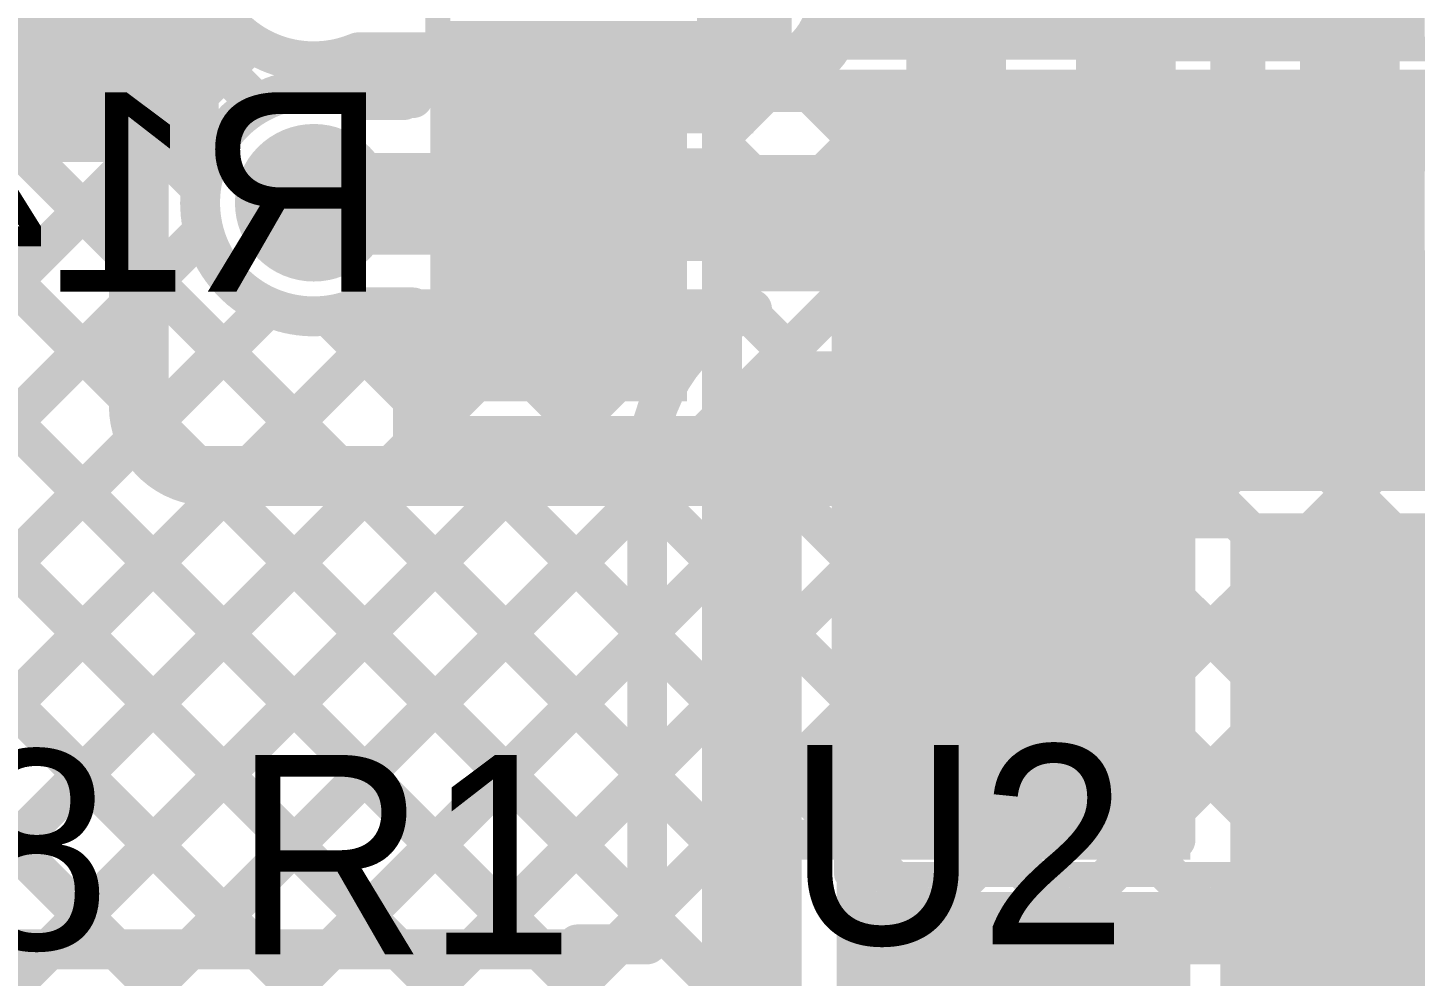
# Model space of a CAD drawing. Header units: millimetres. Extents: x 3.06 to 5.82, y 1.29 to 3.84.
# Drawn here: x 5.1367 to 5.4151, y 1.6566 to 1.8469 of the extents above; entities that cross this region are included whole.
import ezdxf

# ---------------------------------------------------------------- set-up
doc = ezdxf.new("R2010")
doc.units = ezdxf.units.MM
doc.header["$MEASUREMENT"] = 0
for name, color, linetype in [('BottomLayer', 5, 'Continuous'), ('BottomOverlay', 54, 'Continuous'), ('BottomPaste', 16, 'Continuous'), ('BottomSolder', 6, 'Continuous'), ('MultiLayer', 9, 'Continuous'), ('TopLayer', 1, 'Continuous'), ('TopOverlay', 2, 'Continuous'), ('TopPaste', 8, 'Continuous'), ('TopSolder', 216, 'Continuous'), ('ViaHoleLayer', 16, 'Continuous')]:
    doc.layers.add(name, color=color, linetype=linetype)

# ---------------------------------------------------------------- blocks, each defined once
blk = doc.blocks.new('16_TSSOP_13')
at = {"layer": 'TopLayer'}
for points in [[(-0.13681, -0.07126), (-0.08169, -0.07126), (-0.13681, -0.05669), (-0.08169, -0.05669)], [(-0.13681, -0.09685), (-0.08169, -0.09685), (-0.13681, -0.08228), (-0.08169, -0.08228)]]:
    blk.add_solid(points, dxfattribs=at)
at = {"layer": 'TopOverlay', "const_width": 0.00787}
blk.add_lwpolyline([(-0.079, -0.103), (0.079, -0.103)], dxfattribs=at)
at = {"layer": 'TopOverlay', "const_width": 0.00394}
blk.add_lwpolyline([(-0.08097, -0.103, 1), (-0.07703, -0.103, 1)], format="xyb", close=True, dxfattribs=at)
at = {"layer": 'TopPaste'}
for points in [[(-0.13681, -0.07126), (-0.08169, -0.07126), (-0.13681, -0.05669), (-0.08169, -0.05669)], [(-0.13681, -0.09685), (-0.08169, -0.09685), (-0.13681, -0.08228), (-0.08169, -0.08228)]]:
    blk.add_solid(points, dxfattribs=at)
at = {"layer": 'TopSolder'}
for points in [[(-0.14081, -0.07526), (-0.07769, -0.07526), (-0.14081, -0.05269), (-0.07769, -0.05269)], [(-0.14081, -0.10085), (-0.07769, -0.10085), (-0.14081, -0.07828), (-0.07769, -0.07828)]]:
    blk.add_solid(points, dxfattribs=at)
blk = doc.blocks.new('SOT23_5_15')
at = {"layer": 'TopLayer'}
for points in [[(-0.07323, 0.0252), (-0.02913, 0.0252), (-0.07323, 0.04961), (-0.02913, 0.04961)], [(0.02913, 0.0252), (0.07323, 0.0252), (0.02913, 0.04961), (0.07323, 0.04961)], [(-0.07323, -0.0122), (-0.02913, -0.0122), (-0.07323, 0.0122), (-0.02913, 0.0122)], [(-0.07323, -0.04961), (-0.02913, -0.04961), (-0.07323, -0.0252), (-0.02913, -0.0252)], [(0.02913, -0.04961), (0.07323, -0.04961), (0.02913, -0.0252), (0.07323, -0.0252)]]:
    blk.add_solid(points, dxfattribs=at)
at = {"layer": 'TopOverlay'}
for points, const_width in [([(-0.04976, 0.063, 1), (-0.05824, 0.063, 1)], 0.01), ([(-0.06074, 0.063, 1), (-0.05574, 0.063, 1)], 0.005), ([(-0.05226, 0.063, 1), (-0.04726, 0.063, 1)], 0.005), ([(-0.02997, 0.063, 1), (-0.02603, 0.063, 1)], 0.00394), ([(0.02103, 0.063, 1), (0.02497, 0.063, 1)], 0.00394), ([(-0.02997, -0.063, 1), (-0.02603, -0.063, 1)], 0.00394), ([(0.02103, -0.063, 1), (0.02497, -0.063, 1)], 0.00394)]:
    blk.add_lwpolyline(points, format="xyb", close=True, dxfattribs=dict(at, const_width=const_width))
at = {"layer": 'TopOverlay', "const_width": 0.00787}
for points in [[(0.023, 0.063), (-0.028, 0.063)], [(0.023, -0.063), (-0.028, -0.063)]]:
    blk.add_lwpolyline(points, dxfattribs=at)
at = {"layer": 'TopPaste'}
for points in [[(-0.07323, 0.0252), (-0.02913, 0.0252), (-0.07323, 0.04961), (-0.02913, 0.04961)], [(0.02913, 0.0252), (0.07323, 0.0252), (0.02913, 0.04961), (0.07323, 0.04961)], [(-0.07323, -0.0122), (-0.02913, -0.0122), (-0.07323, 0.0122), (-0.02913, 0.0122)], [(-0.07323, -0.04961), (-0.02913, -0.04961), (-0.07323, -0.0252), (-0.02913, -0.0252)], [(0.02913, -0.04961), (0.07323, -0.04961), (0.02913, -0.0252), (0.07323, -0.0252)]]:
    blk.add_solid(points, dxfattribs=at)
at = {"layer": 'TopSolder'}
for points in [[(-0.07723, 0.0212), (-0.02513, 0.0212), (-0.07723, 0.05361), (-0.02513, 0.05361)], [(0.02513, 0.0212), (0.07723, 0.0212), (0.02513, 0.05361), (0.07723, 0.05361)], [(-0.07723, -0.0162), (-0.02513, -0.0162), (-0.07723, 0.0162), (-0.02513, 0.0162)], [(-0.07723, -0.05361), (-0.02513, -0.05361), (-0.07723, -0.0212), (-0.02513, -0.0212)], [(0.02513, -0.05361), (0.07723, -0.05361), (0.02513, -0.0212), (0.07723, -0.0212)]]:
    blk.add_solid(points, dxfattribs=at)
blk = doc.blocks.new('RES0805_B_45')
at = {"layer": 'BottomLayer'}
for points in [[(-0.06, -0.025), (-0.02, -0.025), (-0.06, 0.025), (-0.02, 0.025)], [(0.02, -0.025), (0.06, -0.025), (0.02, 0.025), (0.06, 0.025)]]:
    blk.add_solid(points, dxfattribs=at)
at = {"layer": 'BottomOverlay', "const_width": 0.005}
for points in [[(-0.065, 0.035), (-0.065, -0.035)], [(0.065, 0.035), (-0.065, 0.035)], [(0.065, 0.035), (0.065, -0.035)], [(0.065, -0.035), (-0.065, -0.035)]]:
    blk.add_lwpolyline(points, dxfattribs=at)
at = {"layer": 'BottomOverlay', "const_width": 0.0025}
for points in [[(-0.06625, 0.035, 1), (-0.06375, 0.035, 1)], [(-0.06625, 0.035, 1), (-0.06375, 0.035, 1)], [(0.06375, 0.035, 1), (0.06625, 0.035, 1)], [(0.06375, 0.035, 1), (0.06625, 0.035, 1)], [(-0.06625, -0.035, 1), (-0.06375, -0.035, 1)], [(-0.06625, -0.035, 1), (-0.06375, -0.035, 1)], [(0.06375, -0.035, 1), (0.06625, -0.035, 1)], [(0.06375, -0.035, 1), (0.06625, -0.035, 1)]]:
    blk.add_lwpolyline(points, format="xyb", close=True, dxfattribs=at)
at = {"layer": 'BottomPaste'}
for points in [[(-0.06, -0.025), (-0.02, -0.025), (-0.06, 0.025), (-0.02, 0.025)], [(0.02, -0.025), (0.06, -0.025), (0.02, 0.025), (0.06, 0.025)]]:
    blk.add_solid(points, dxfattribs=at)
at = {"layer": 'BottomSolder'}
for points in [[(-0.064, -0.029), (-0.016, -0.029), (-0.064, 0.029), (-0.016, 0.029)], [(0.016, -0.029), (0.064, -0.029), (0.016, 0.029), (0.064, 0.029)]]:
    blk.add_solid(points, dxfattribs=at)
blk = doc.blocks.new('RES0805_B_46')
at = {"layer": 'BottomLayer'}
for points in [[(-0.06, -0.025), (-0.02, -0.025), (-0.06, 0.025), (-0.02, 0.025)], [(0.02, -0.025), (0.06, -0.025), (0.02, 0.025), (0.06, 0.025)]]:
    blk.add_solid(points, dxfattribs=at)
at = {"layer": 'BottomOverlay', "const_width": 0.005}
for points in [[(-0.065, -0.035), (-0.065, 0.035)], [(-0.065, 0.035), (0.065, 0.035)], [(0.065, -0.035), (0.065, 0.035)], [(-0.065, -0.035), (0.065, -0.035)]]:
    blk.add_lwpolyline(points, dxfattribs=at)
at = {"layer": 'BottomOverlay', "const_width": 0.0025}
for points in [[(-0.06625, 0.035, 1), (-0.06375, 0.035, 1)], [(-0.06625, 0.035, 1), (-0.06375, 0.035, 1)], [(0.06375, 0.035, 1), (0.06625, 0.035, 1)], [(0.06375, 0.035, 1), (0.06625, 0.035, 1)], [(-0.06625, -0.035, 1), (-0.06375, -0.035, 1)], [(-0.06625, -0.035, 1), (-0.06375, -0.035, 1)], [(0.06375, -0.035, 1), (0.06625, -0.035, 1)], [(0.06375, -0.035, 1), (0.06625, -0.035, 1)]]:
    blk.add_lwpolyline(points, format="xyb", close=True, dxfattribs=at)
at = {"layer": 'BottomPaste'}
for points in [[(-0.06, -0.025), (-0.02, -0.025), (-0.06, 0.025), (-0.02, 0.025)], [(0.02, -0.025), (0.06, -0.025), (0.02, 0.025), (0.06, 0.025)]]:
    blk.add_solid(points, dxfattribs=at)
at = {"layer": 'BottomSolder'}
for points in [[(-0.064, -0.029), (-0.016, -0.029), (-0.064, 0.029), (-0.016, 0.029)], [(0.016, -0.029), (0.064, -0.029), (0.016, 0.029), (0.064, 0.029)]]:
    blk.add_solid(points, dxfattribs=at)
blk = doc.blocks.new('RES0805_B_47')
at = {"layer": 'BottomLayer'}
for points in [[(-0.06, -0.025), (-0.02, -0.025), (-0.06, 0.025), (-0.02, 0.025)], [(0.02, -0.025), (0.06, -0.025), (0.02, 0.025), (0.06, 0.025)]]:
    blk.add_solid(points, dxfattribs=at)
at = {"layer": 'BottomOverlay', "const_width": 0.005}
for points in [[(-0.065, -0.035), (-0.065, 0.035)], [(-0.065, 0.035), (0.065, 0.035)], [(0.065, -0.035), (0.065, 0.035)], [(-0.065, -0.035), (0.065, -0.035)]]:
    blk.add_lwpolyline(points, dxfattribs=at)
at = {"layer": 'BottomOverlay', "const_width": 0.0025}
for points in [[(-0.06625, 0.035, 1), (-0.06375, 0.035, 1)], [(-0.06625, 0.035, 1), (-0.06375, 0.035, 1)], [(0.06375, 0.035, 1), (0.06625, 0.035, 1)], [(0.06375, 0.035, 1), (0.06625, 0.035, 1)], [(-0.06625, -0.035, 1), (-0.06375, -0.035, 1)], [(-0.06625, -0.035, 1), (-0.06375, -0.035, 1)], [(0.06375, -0.035, 1), (0.06625, -0.035, 1)], [(0.06375, -0.035, 1), (0.06625, -0.035, 1)]]:
    blk.add_lwpolyline(points, format="xyb", close=True, dxfattribs=at)
at = {"layer": 'BottomPaste'}
for points in [[(-0.06, -0.025), (-0.02, -0.025), (-0.06, 0.025), (-0.02, 0.025)], [(0.02, -0.025), (0.06, -0.025), (0.02, 0.025), (0.06, 0.025)]]:
    blk.add_solid(points, dxfattribs=at)
at = {"layer": 'BottomSolder'}
for points in [[(-0.064, -0.029), (-0.016, -0.029), (-0.064, 0.029), (-0.016, 0.029)], [(0.016, -0.029), (0.064, -0.029), (0.016, 0.029), (0.064, 0.029)]]:
    blk.add_solid(points, dxfattribs=at)
blk = doc.blocks.new('RES0805_B_48')
at = {"layer": 'BottomLayer'}
for points in [[(-0.06, -0.025), (-0.02, -0.025), (-0.06, 0.025), (-0.02, 0.025)], [(0.02, -0.025), (0.06, -0.025), (0.02, 0.025), (0.06, 0.025)]]:
    blk.add_solid(points, dxfattribs=at)
at = {"layer": 'BottomOverlay', "const_width": 0.005}
for points in [[(-0.065, 0.035), (-0.065, -0.035)], [(0.065, 0.035), (-0.065, 0.035)], [(0.065, 0.035), (0.065, -0.035)], [(0.065, -0.035), (-0.065, -0.035)]]:
    blk.add_lwpolyline(points, dxfattribs=at)
at = {"layer": 'BottomOverlay', "const_width": 0.0025}
for points in [[(-0.06625, 0.035, 1), (-0.06375, 0.035, 1)], [(-0.06625, 0.035, 1), (-0.06375, 0.035, 1)], [(0.06375, 0.035, 1), (0.06625, 0.035, 1)], [(0.06375, 0.035, 1), (0.06625, 0.035, 1)], [(-0.06625, -0.035, 1), (-0.06375, -0.035, 1)], [(-0.06625, -0.035, 1), (-0.06375, -0.035, 1)], [(0.06375, -0.035, 1), (0.06625, -0.035, 1)], [(0.06375, -0.035, 1), (0.06625, -0.035, 1)]]:
    blk.add_lwpolyline(points, format="xyb", close=True, dxfattribs=at)
at = {"layer": 'BottomPaste'}
for points in [[(-0.06, -0.025), (-0.02, -0.025), (-0.06, 0.025), (-0.02, 0.025)], [(0.02, -0.025), (0.06, -0.025), (0.02, 0.025), (0.06, 0.025)]]:
    blk.add_solid(points, dxfattribs=at)
at = {"layer": 'BottomSolder'}
for points in [[(-0.064, -0.029), (-0.016, -0.029), (-0.064, 0.029), (-0.016, 0.029)], [(0.016, -0.029), (0.064, -0.029), (0.016, 0.029), (0.064, 0.029)]]:
    blk.add_solid(points, dxfattribs=at)
blk = doc.blocks.new('RES0805_B_56')
at = {"layer": 'BottomLayer'}
for points in [[(-0.06, -0.025), (-0.02, -0.025), (-0.06, 0.025), (-0.02, 0.025)], [(0.02, -0.025), (0.06, -0.025), (0.02, 0.025), (0.06, 0.025)]]:
    blk.add_solid(points, dxfattribs=at)
at = {"layer": 'BottomOverlay', "const_width": 0.005}
for points in [[(-0.065, 0.035), (-0.065, -0.035)], [(0.065, 0.035), (-0.065, 0.035)], [(0.065, 0.035), (0.065, -0.035)], [(0.065, -0.035), (-0.065, -0.035)]]:
    blk.add_lwpolyline(points, dxfattribs=at)
at = {"layer": 'BottomOverlay', "const_width": 0.0025}
for points in [[(-0.06625, 0.035, 1), (-0.06375, 0.035, 1)], [(-0.06625, 0.035, 1), (-0.06375, 0.035, 1)], [(0.06375, 0.035, 1), (0.06625, 0.035, 1)], [(0.06375, 0.035, 1), (0.06625, 0.035, 1)], [(-0.06625, -0.035, 1), (-0.06375, -0.035, 1)], [(-0.06625, -0.035, 1), (-0.06375, -0.035, 1)], [(0.06375, -0.035, 1), (0.06625, -0.035, 1)], [(0.06375, -0.035, 1), (0.06625, -0.035, 1)]]:
    blk.add_lwpolyline(points, format="xyb", close=True, dxfattribs=at)
at = {"layer": 'BottomPaste'}
for points in [[(-0.06, -0.025), (-0.02, -0.025), (-0.06, 0.025), (-0.02, 0.025)], [(0.02, -0.025), (0.06, -0.025), (0.02, 0.025), (0.06, 0.025)]]:
    blk.add_solid(points, dxfattribs=at)
at = {"layer": 'BottomSolder'}
for points in [[(-0.064, -0.029), (-0.016, -0.029), (-0.064, 0.029), (-0.016, 0.029)], [(0.016, -0.029), (0.064, -0.029), (0.016, 0.029), (0.064, 0.029)]]:
    blk.add_solid(points, dxfattribs=at)
blk = doc.blocks.new('RES0805_B_57')
at = {"layer": 'BottomLayer'}
for points in [[(-0.06, -0.025), (-0.02, -0.025), (-0.06, 0.025), (-0.02, 0.025)], [(0.02, -0.025), (0.06, -0.025), (0.02, 0.025), (0.06, 0.025)]]:
    blk.add_solid(points, dxfattribs=at)
at = {"layer": 'BottomOverlay', "const_width": 0.005}
for points in [[(-0.065, 0.035), (-0.065, -0.035)], [(0.065, 0.035), (-0.065, 0.035)], [(0.065, 0.035), (0.065, -0.035)], [(0.065, -0.035), (-0.065, -0.035)]]:
    blk.add_lwpolyline(points, dxfattribs=at)
at = {"layer": 'BottomOverlay', "const_width": 0.0025}
for points in [[(-0.06625, 0.035, 1), (-0.06375, 0.035, 1)], [(-0.06625, 0.035, 1), (-0.06375, 0.035, 1)], [(0.06375, 0.035, 1), (0.06625, 0.035, 1)], [(0.06375, 0.035, 1), (0.06625, 0.035, 1)], [(-0.06625, -0.035, 1), (-0.06375, -0.035, 1)], [(-0.06625, -0.035, 1), (-0.06375, -0.035, 1)], [(0.06375, -0.035, 1), (0.06625, -0.035, 1)], [(0.06375, -0.035, 1), (0.06625, -0.035, 1)]]:
    blk.add_lwpolyline(points, format="xyb", close=True, dxfattribs=at)
at = {"layer": 'BottomPaste'}
for points in [[(-0.06, -0.025), (-0.02, -0.025), (-0.06, 0.025), (-0.02, 0.025)], [(0.02, -0.025), (0.06, -0.025), (0.02, 0.025), (0.06, 0.025)]]:
    blk.add_solid(points, dxfattribs=at)
at = {"layer": 'BottomSolder'}
for points in [[(-0.064, -0.029), (-0.016, -0.029), (-0.064, 0.029), (-0.016, 0.029)], [(0.016, -0.029), (0.064, -0.029), (0.016, 0.029), (0.064, 0.029)]]:
    blk.add_solid(points, dxfattribs=at)

msp = doc.modelspace()

# ---------------------------------------------------------------- linework, layer by layer
at = {"layer": 'BottomLayer'}
for points, const_width in [([(4.933, 2.0815), (5.18284, 1.83166)], 0.008), ([(4.933, 2.05322), (5.17147, 1.81475)], 0.008), ([(4.933, 2.02493), (5.288, 1.66993)], 0.008), ([(5.286, 1.834), (5.286, 2.002)], 0.008), ([(4.933, 1.99665), (5.288, 1.64165)], 0.008), ([(4.933, 1.96836), (5.288, 1.61336)], 0.008), ([(4.933, 1.94008), (5.288, 1.58508)], 0.008), ([(4.933, 1.9118), (5.288, 1.5568)], 0.008), ([(5.275, 1.842), (5.275, 1.914)], 0.008), ([(4.933, 1.88351), (5.288, 1.52851)], 0.008), ([(4.933, 1.62374), (5.1713, 1.86204)], 0.008), ([(4.933, 1.85523), (5.30555, 1.48268)], 0.008), ([(5.275, 1.85264), (5.286, 1.84164)], 0.008), ([(4.933, 1.59545), (5.18152, 1.84397)], 0.008), ([(5.19975, 1.83392), (5.20783, 1.842)], 0.008), ([(5.203, 1.842), (5.213, 1.842)], 0.008), ([(5.213, 1.842), (5.229, 1.842)], 0.008), ([(5.213, 1.842), (5.275, 1.842)], 0.008), ([(5.22907, 1.842), (5.23407, 1.837)], 0.008), ([(5.23111, 1.837), (5.23611, 1.842)], 0.008), ([(5.25735, 1.842), (5.26235, 1.837)], 0.008), ([(5.2594, 1.837), (5.2644, 1.842)], 0.008), ([(5.159, 1.771), (5.159, 1.839)], 0.012), ([(5.2014, 1.84139), (5.20997, 1.83282)], 0.008), ([(5.214, 1.837), (5.276, 1.837)], 0.008), ([(5.214, 1.83282), (5.214, 1.837)], 0.008), ([(5.276, 1.765), (5.276, 1.837)], 0.008), ([(5.00254, 1.467), (5.36954, 1.834)], 0.008), ([(5.03082, 1.467), (5.39782, 1.834)], 0.008), ([(5.0591, 1.467), (5.4261, 1.834)], 0.008), ([(5.276, 1.82532), (5.286, 1.83532)], 0.008), ([(5.276, 1.79703), (5.31297, 1.834)], 0.008), ([(5.276, 1.76875), (5.34125, 1.834)], 0.008), ([(5.286, 1.834), (5.428, 1.834)], 0.008), ([(5.29364, 1.834), (5.36964, 1.758)], 0.008), ([(5.32192, 1.834), (5.39792, 1.758)], 0.008), ([(5.3502, 1.834), (5.4262, 1.758)], 0.008), ([(5.37849, 1.834), (5.44, 1.77249)], 0.008), ([(5.40677, 1.834), (5.44, 1.80077)], 0.008), ([(5.203, 1.83282), (5.214, 1.83282)], 0.008), ([(5.276, 1.82335), (5.367, 1.73235)], 0.008), ([(5.37839, 1.758), (5.44, 1.81961)], 0.008), ([(5.19409, 1.81182), (5.23418, 1.81182)], 0.02), ([(5.23418, 1.81182), (5.245, 1.801)], 0.02), ([(4.933, 1.56717), (5.172, 1.80617)], 0.008), ([(5.276, 1.79507), (5.367, 1.70407)], 0.008), ([(4.933, 1.53889), (5.18501, 1.7909)], 0.008), ([(4.933, 1.5106), (5.21322, 1.79082)], 0.008), ([(5.19702, 1.7892), (5.214, 1.77222)], 0.008), ([(5.203, 1.79082), (5.214, 1.79082)], 0.008), ([(5.214, 1.765), (5.214, 1.79082)], 0.008), ([(5.40667, 1.758), (5.44, 1.79133)], 0.008), ([(5.27225, 1.765), (5.276, 1.76875)], 0.008), ([(5.276, 1.76679), (5.35879, 1.684)], 0.008), ([(4.933, 1.48232), (5.21568, 1.765)], 0.008), ([(4.94597, 1.467), (5.24397, 1.765)], 0.008), ([(4.97425, 1.467), (5.27225, 1.765)], 0.008), ([(5.214, 1.765), (5.276, 1.765)], 0.008), ([(5.22122, 1.765), (5.30222, 1.684)], 0.008), ([(5.2495, 1.765), (5.3305, 1.684)], 0.008), ([(5.173, 1.757), (5.318, 1.757)], 0.012), ([(5.367, 1.758), (5.455, 1.758)], 0.008), ([(5.367, 1.684), (5.367, 1.758)], 0.008), ([(5.30439, 1.684), (5.367, 1.74661)], 0.008), ([(5.33267, 1.684), (5.367, 1.71833)], 0.008), ([(5.36096, 1.684), (5.367, 1.69004)], 0.008), ([(5.288, 1.684), (5.367, 1.684)], 0.008), ([(5.288, 1.515), (5.288, 1.684)], 0.008), ([(5.08739, 1.467), (5.288, 1.66761)], 0.008)]:
    msp.add_lwpolyline(points, dxfattribs=dict(at, const_width=const_width))
for points, const_width in [([(5.203, 1.842, -1.5104), (5.203, 1.884)], 0.008), ([(5.203, 1.79082, -1.5104), (5.203, 1.83282)], 0.008), ([(5.173, 1.757, -0.414214), (5.159, 1.771)], 0.012), ([(5.318, 1.757, -0.414214), (5.325, 1.75)], 0.012)]:
    msp.add_lwpolyline(points, format="xyb", dxfattribs=dict(at, const_width=const_width))
for points, const_width in [([(5.15309, 1.839, 1), (5.16491, 1.839, 1)], 0.01181), ([(5.17952, 1.84397, 1), (5.18352, 1.84397, 1)], 0.004), ([(5.201, 1.842, 1), (5.205, 1.842, 1)], 0.004), ([(5.201, 1.842, 1), (5.205, 1.842, 1)], 0.004), ([(5.20583, 1.842, 1), (5.20983, 1.842, 1)], 0.004), ([(5.211, 1.842, 1), (5.215, 1.842, 1)], 0.004), ([(5.211, 1.842, 1), (5.215, 1.842, 1)], 0.004), ([(5.211, 1.842, 1), (5.215, 1.842, 1)], 0.004), ([(5.227, 1.842, 1), (5.231, 1.842, 1)], 0.004), ([(5.22707, 1.842, 1), (5.23107, 1.842, 1)], 0.004), ([(5.23411, 1.842, 1), (5.23811, 1.842, 1)], 0.004), ([(5.25535, 1.842, 1), (5.25935, 1.842, 1)], 0.004), ([(5.2624, 1.842, 1), (5.2664, 1.842, 1)], 0.004), ([(5.273, 1.842, 1), (5.277, 1.842, 1)], 0.004), ([(5.273, 1.842, 1), (5.277, 1.842, 1)], 0.004), ([(5.156, 1.839, 1), (5.162, 1.839, 1)], 0.006), ([(5.1994, 1.84139, 1), (5.2034, 1.84139, 1)], 0.004), ([(5.284, 1.84164, 1), (5.288, 1.84164, 1)], 0.004), ([(5.212, 1.837, 1), (5.216, 1.837, 1)], 0.004), ([(5.212, 1.837, 1), (5.216, 1.837, 1)], 0.004), ([(5.22911, 1.837, 1), (5.23311, 1.837, 1)], 0.004), ([(5.23207, 1.837, 1), (5.23607, 1.837, 1)], 0.004), ([(5.2574, 1.837, 1), (5.2614, 1.837, 1)], 0.004), ([(5.26035, 1.837, 1), (5.26435, 1.837, 1)], 0.004), ([(5.274, 1.837, 1), (5.278, 1.837, 1)], 0.004), ([(5.274, 1.837, 1), (5.278, 1.837, 1)], 0.004), ([(5.19775, 1.83392, 1), (5.20175, 1.83392, 1)], 0.004), ([(5.284, 1.83532, 1), (5.288, 1.83532, 1)], 0.004), ([(5.284, 1.834, 1), (5.288, 1.834, 1)], 0.004), ([(5.284, 1.834, 1), (5.288, 1.834, 1)], 0.004), ([(5.29164, 1.834, 1), (5.29564, 1.834, 1)], 0.004), ([(5.31097, 1.834, 1), (5.31497, 1.834, 1)], 0.004), ([(5.31992, 1.834, 1), (5.32392, 1.834, 1)], 0.004), ([(5.33925, 1.834, 1), (5.34325, 1.834, 1)], 0.004), ([(5.3482, 1.834, 1), (5.3522, 1.834, 1)], 0.004), ([(5.36754, 1.834, 1), (5.37154, 1.834, 1)], 0.004), ([(5.37649, 1.834, 1), (5.38049, 1.834, 1)], 0.004), ([(5.39582, 1.834, 1), (5.39982, 1.834, 1)], 0.004), ([(5.40477, 1.834, 1), (5.40877, 1.834, 1)], 0.004), ([(5.18084, 1.83166, 1), (5.18484, 1.83166, 1)], 0.004), ([(5.201, 1.83282, 1), (5.205, 1.83282, 1)], 0.004), ([(5.201, 1.83282, 1), (5.205, 1.83282, 1)], 0.004), ([(5.20797, 1.83282, 1), (5.21197, 1.83282, 1)], 0.004), ([(5.212, 1.83282, 1), (5.216, 1.83282, 1)], 0.004), ([(5.212, 1.83282, 1), (5.216, 1.83282, 1)], 0.004), ([(5.274, 1.82532, 1), (5.278, 1.82532, 1)], 0.004), ([(5.274, 1.82335, 1), (5.278, 1.82335, 1)], 0.004), ([(5.18819, 1.81182, 1), (5.2, 1.81182, 1)], 0.01181), ([(5.18909, 1.81182, 1), (5.19909, 1.81182, 1)], 0.01), ([(5.22918, 1.81182, 1), (5.23918, 1.81182, 1)], 0.01), ([(5.22918, 1.81182, 1), (5.23918, 1.81182, 1)], 0.01), ([(5.16947, 1.81475, 1), (5.17347, 1.81475, 1)], 0.004), ([(5.17, 1.80617, 1), (5.174, 1.80617, 1)], 0.004), ([(5.24, 1.801, 1), (5.25, 1.801, 1)], 0.01), ([(5.274, 1.79703, 1), (5.278, 1.79703, 1)], 0.004), ([(5.274, 1.79507, 1), (5.278, 1.79507, 1)], 0.004), ([(5.18301, 1.7909, 1), (5.18701, 1.7909, 1)], 0.004), ([(5.19502, 1.7892, 1), (5.19902, 1.7892, 1)], 0.004), ([(5.201, 1.79082, 1), (5.205, 1.79082, 1)], 0.004), ([(5.201, 1.79082, 1), (5.205, 1.79082, 1)], 0.004), ([(5.21122, 1.79082, 1), (5.21522, 1.79082, 1)], 0.004), ([(5.212, 1.79082, 1), (5.216, 1.79082, 1)], 0.004), ([(5.212, 1.79082, 1), (5.216, 1.79082, 1)], 0.004), ([(5.156, 1.771, 1), (5.162, 1.771, 1)], 0.006), ([(5.156, 1.771, 1), (5.162, 1.771, 1)], 0.006), ([(5.212, 1.77222, 1), (5.216, 1.77222, 1)], 0.004), ([(5.274, 1.76875, 1), (5.278, 1.76875, 1)], 0.004), ([(5.274, 1.76875, 1), (5.278, 1.76875, 1)], 0.004), ([(5.274, 1.76679, 1), (5.278, 1.76679, 1)], 0.004), ([(5.212, 1.765, 1), (5.216, 1.765, 1)], 0.004), ([(5.212, 1.765, 1), (5.216, 1.765, 1)], 0.004), ([(5.21368, 1.765, 1), (5.21768, 1.765, 1)], 0.004), ([(5.21922, 1.765, 1), (5.22322, 1.765, 1)], 0.004), ([(5.24197, 1.765, 1), (5.24597, 1.765, 1)], 0.004), ([(5.2475, 1.765, 1), (5.2515, 1.765, 1)], 0.004), ([(5.27025, 1.765, 1), (5.27425, 1.765, 1)], 0.004), ([(5.27025, 1.765, 1), (5.27425, 1.765, 1)], 0.004), ([(5.274, 1.765, 1), (5.278, 1.765, 1)], 0.004), ([(5.274, 1.765, 1), (5.278, 1.765, 1)], 0.004), ([(5.17, 1.757, 1), (5.176, 1.757, 1)], 0.006), ([(5.17, 1.757, 1), (5.176, 1.757, 1)], 0.006), ([(5.315, 1.757, 1), (5.321, 1.757, 1)], 0.006), ([(5.315, 1.757, 1), (5.321, 1.757, 1)], 0.006), ([(5.365, 1.758, 1), (5.369, 1.758, 1)], 0.004), ([(5.365, 1.758, 1), (5.369, 1.758, 1)], 0.004), ([(5.36764, 1.758, 1), (5.37164, 1.758, 1)], 0.004), ([(5.37639, 1.758, 1), (5.38039, 1.758, 1)], 0.004), ([(5.39592, 1.758, 1), (5.39992, 1.758, 1)], 0.004), ([(5.40467, 1.758, 1), (5.40867, 1.758, 1)], 0.004), ([(5.322, 1.75, 1), (5.328, 1.75, 1)], 0.006), ([(5.365, 1.74661, 1), (5.369, 1.74661, 1)], 0.004), ([(5.365, 1.73235, 1), (5.369, 1.73235, 1)], 0.004), ([(5.365, 1.71833, 1), (5.369, 1.71833, 1)], 0.004), ([(5.365, 1.70407, 1), (5.369, 1.70407, 1)], 0.004), ([(5.365, 1.69004, 1), (5.369, 1.69004, 1)], 0.004), ([(5.286, 1.684, 1), (5.29, 1.684, 1)], 0.004), ([(5.286, 1.684, 1), (5.29, 1.684, 1)], 0.004), ([(5.30022, 1.684, 1), (5.30422, 1.684, 1)], 0.004), ([(5.30239, 1.684, 1), (5.30639, 1.684, 1)], 0.004), ([(5.3285, 1.684, 1), (5.3325, 1.684, 1)], 0.004), ([(5.33067, 1.684, 1), (5.33467, 1.684, 1)], 0.004), ([(5.35679, 1.684, 1), (5.36079, 1.684, 1)], 0.004), ([(5.35896, 1.684, 1), (5.36296, 1.684, 1)], 0.004), ([(5.365, 1.684, 1), (5.369, 1.684, 1)], 0.004), ([(5.365, 1.684, 1), (5.369, 1.684, 1)], 0.004), ([(5.286, 1.66993, 1), (5.29, 1.66993, 1)], 0.004), ([(5.286, 1.66761, 1), (5.29, 1.66761, 1)], 0.004)]:
    msp.add_lwpolyline(points, format="xyb", close=True, dxfattribs=dict(at, const_width=const_width))
for points in [[(5.297, 1.845), (5.417, 1.845), (5.297, 1.991), (5.417, 1.991)], [(5.298, 1.757), (5.417, 1.757), (5.298, 1.836), (5.417, 1.836)], [(5.298, 1.68), (5.37, 1.68), (5.298, 1.812), (5.37, 1.812)], [(5.378, 1.607), (5.444, 1.607), (5.378, 1.747), (5.444, 1.747)], [(5.299, 1.526), (5.37, 1.526), (5.299, 1.673), (5.37, 1.673)]]:
    msp.add_solid(points, dxfattribs=at)
at = {"layer": 'BottomSolder', "const_width": 0.01581}
for points in [[(5.15109, 1.839, 1), (5.16691, 1.839, 1)], [(5.18619, 1.81182, 1), (5.202, 1.81182, 1)]]:
    msp.add_lwpolyline(points, format="xyb", close=True, dxfattribs=at)
at = {"layer": 'MultiLayer', "const_width": 0.01181}
for points in [[(5.15309, 1.839, 1), (5.16491, 1.839, 1)], [(5.18819, 1.81182, 1), (5.2, 1.81182, 1)]]:
    msp.add_lwpolyline(points, format="xyb", close=True, dxfattribs=at)
at = {"layer": 'TopLayer'}
for points, const_width in [([(5.323, 1.839), (5.323, 1.932)], 0.02), ([(5.402, 1.807), (5.402, 1.933)], 0.02), ([(5.381, 1.807), (5.381, 1.933)], 0.008), ([(4.89151, 1.925), (5.15451, 1.662)], 0.008), ([(4.9198, 1.925), (5.1828, 1.662)], 0.008), ([(4.94808, 1.925), (5.21108, 1.662)], 0.008), ([(4.97636, 1.925), (5.23936, 1.662)], 0.008), ([(5.00465, 1.925), (5.261, 1.66865)], 0.008), ([(5.03293, 1.925), (5.261, 1.69693)], 0.008), ([(5.06122, 1.925), (5.17147, 1.81475)], 0.008), ([(5.0895, 1.925), (5.18284, 1.83166)], 0.008), ([(5.357, 1.79275), (5.357, 1.912)], 0.02), ([(5.378, 1.79275), (5.378, 1.90309)], 0.008), ([(5.16, 1.84), (5.16, 1.87)], 0.012), ([(4.68226, 1.373), (5.1713, 1.86204)], 0.008), ([(5.378, 1.84246), (5.381, 1.84546)], 0.008), ([(4.71055, 1.373), (5.18152, 1.84397)], 0.008), ([(5.19975, 1.83392), (5.20744, 1.84161)], 0.008), ([(5.2014, 1.84139), (5.21035, 1.83243)], 0.008), ([(5.20203, 1.84161), (5.21219, 1.84161)], 0.008), ([(5.21219, 1.83243), (5.21219, 1.84161)], 0.008), ([(5.25075, 1.837), (5.25075, 1.83702)], 0.012), ([(5.25075, 1.837), (5.283, 1.837)], 0.012), ([(5.378, 1.83449), (5.381, 1.83149)], 0.008), ([(5.20386, 1.83243), (5.21219, 1.83243)], 0.008), ([(5.19448, 1.81143), (5.25075, 1.81143)], 0.02), ([(5.25075, 1.81143), (5.29543, 1.81143)], 0.02), ([(5.378, 1.81418), (5.381, 1.81718)], 0.008), ([(4.73883, 1.373), (5.172, 1.80617)], 0.008), ([(5.378, 1.8062), (5.38116, 1.80305)], 0.008), ([(4.76711, 1.373), (5.18501, 1.7909)], 0.008), ([(5.0844, 1.662), (5.21283, 1.79043)], 0.008), ([(5.11268, 1.662), (5.24112, 1.79043)], 0.008), ([(5.14097, 1.662), (5.2694, 1.79043)], 0.008), ([(5.19702, 1.7892), (5.261, 1.72522)], 0.008), ([(5.20203, 1.79043), (5.25075, 1.79043)], 0.008), ([(5.22407, 1.79043), (5.261, 1.7535)], 0.008), ([(5.25075, 1.79043), (5.28204, 1.79043)], 0.008), ([(5.25235, 1.79043), (5.26601, 1.77677)], 0.008), ([(5.37731, 1.78521), (5.3835, 1.79139)], 0.008), ([(5.295, 1.772), (5.33625, 1.772)], 0.02), ([(5.37599, 1.77993), (5.49611, 1.65981)], 0.008), ([(5.303, 1.68261), (5.39389, 1.7735)], 0.008), ([(5.282, 1.616), (5.282, 1.759)], 0.02), ([(5.31167, 1.663), (5.4102, 1.76153)], 0.008), ([(5.36508, 1.76255), (5.46703, 1.66061)], 0.008), ([(5.261, 1.663), (5.261, 1.759)], 0.008), ([(5.33996, 1.663), (5.43396, 1.757)], 0.008), ([(5.36824, 1.663), (5.46224, 1.757)], 0.008), ([(5.38, 1.64647), (5.49053, 1.757)], 0.008), ([(5.16925, 1.662), (5.261, 1.75375)], 0.008), ([(5.303, 1.7109), (5.34379, 1.75169)], 0.008), ([(5.303, 1.751), (5.33625, 1.751)], 0.008), ([(5.303, 1.73918), (5.31482, 1.751)], 0.008), ([(5.303, 1.663), (5.303, 1.751)], 0.008), ([(5.32007, 1.751), (5.41046, 1.66061)], 0.008), ([(5.34696, 1.7524), (5.43875, 1.66061)], 0.008), ([(5.303, 1.73979), (5.37979, 1.663)], 0.008), ([(5.19754, 1.662), (5.261, 1.72546)], 0.008), ([(5.303, 1.7115), (5.3515, 1.663)], 0.008), ([(5.22582, 1.662), (5.261, 1.69718)], 0.008), ([(5.303, 1.68322), (5.32322, 1.663)], 0.008), ([(5.2551, 1.663), (5.261, 1.6689)], 0.008), ([(5.075, 1.662), (5.247, 1.662)], 0.008), ([(5.247, 1.663), (5.261, 1.663)], 0.008), ([(5.247, 1.663), (5.261, 1.663)], 0.008), ([(5.303, 1.663), (5.318, 1.663)], 0.008), ([(5.303, 1.663), (5.318, 1.663)], 0.008), ([(5.318, 1.663), (5.38, 1.663)], 0.008), ([(5.38, 1.612), (5.38, 1.663)], 0.008), ([(5.38, 1.66279), (5.40813, 1.63465)], 0.008), ([(5.40813, 1.66061), (5.47423, 1.66061)], 0.008), ([(5.40813, 1.6142), (5.40813, 1.66061)], 0.008)]:
    msp.add_lwpolyline(points, dxfattribs=dict(at, const_width=const_width))
for points, const_width in [([(5.20203, 1.84161, -1.506722), (5.20386, 1.88361)], 0.008), ([(5.299, 1.853, -0.414214), (5.283, 1.837)], 0.012), ([(5.323, 1.839, -0.414214), (5.29543, 1.81143)], 0.02), ([(5.16, 1.84, -0.414214), (5.159, 1.839)], 0.012), ([(5.20203, 1.79043, -1.506722), (5.20386, 1.83243)], 0.008), ([(5.431, 1.778, -0.414214), (5.402, 1.807)], 0.02), ([(5.431, 1.757, -0.414214), (5.381, 1.807)], 0.008), ([(5.357, 1.79275, -0.414214), (5.33625, 1.772)], 0.02), ([(5.378, 1.79275, -0.414214), (5.33625, 1.751)], 0.008), ([(5.261, 1.759, -0.303792), (5.28204, 1.79043)], 0.008), ([(5.282, 1.759, -0.414214), (5.295, 1.772)], 0.02)]:
    msp.add_lwpolyline(points, format="xyb", dxfattribs=dict(at, const_width=const_width))
for points, const_width in [([(5.15309, 1.839, 1), (5.16491, 1.839, 1)], 0.01181), ([(5.318, 1.839, 1), (5.328, 1.839, 1)], 0.01), ([(5.318, 1.839, 1), (5.328, 1.839, 1)], 0.01), ([(5.379, 1.84546, 1), (5.383, 1.84546, 1)], 0.004), ([(5.157, 1.84, 1), (5.163, 1.84, 1)], 0.006), ([(5.157, 1.84, 1), (5.163, 1.84, 1)], 0.006), ([(5.17952, 1.84397, 1), (5.18352, 1.84397, 1)], 0.004), ([(5.376, 1.84246, 1), (5.38, 1.84246, 1)], 0.004), ([(5.156, 1.839, 1), (5.162, 1.839, 1)], 0.006), ([(5.1994, 1.84139, 1), (5.2034, 1.84139, 1)], 0.004), ([(5.20003, 1.84161, 1), (5.20403, 1.84161, 1)], 0.004), ([(5.20003, 1.84161, 1), (5.20403, 1.84161, 1)], 0.004), ([(5.20544, 1.84161, 1), (5.20944, 1.84161, 1)], 0.004), ([(5.21019, 1.84161, 1), (5.21419, 1.84161, 1)], 0.004), ([(5.21019, 1.84161, 1), (5.21419, 1.84161, 1)], 0.004), ([(5.24775, 1.83702, 1), (5.25375, 1.83702, 1)], 0.006), ([(5.24775, 1.837, 1), (5.25375, 1.837, 1)], 0.006), ([(5.24775, 1.837, 1), (5.25375, 1.837, 1)], 0.006), ([(5.28, 1.837, 1), (5.286, 1.837, 1)], 0.006), ([(5.28, 1.837, 1), (5.286, 1.837, 1)], 0.006), ([(5.19775, 1.83392, 1), (5.20175, 1.83392, 1)], 0.004), ([(5.376, 1.83449, 1), (5.38, 1.83449, 1)], 0.004), ([(5.18084, 1.83166, 1), (5.18484, 1.83166, 1)], 0.004), ([(5.20186, 1.83243, 1), (5.20586, 1.83243, 1)], 0.004), ([(5.20186, 1.83243, 1), (5.20586, 1.83243, 1)], 0.004), ([(5.20835, 1.83243, 1), (5.21235, 1.83243, 1)], 0.004), ([(5.21019, 1.83243, 1), (5.21419, 1.83243, 1)], 0.004), ([(5.21019, 1.83243, 1), (5.21419, 1.83243, 1)], 0.004), ([(5.379, 1.83149, 1), (5.383, 1.83149, 1)], 0.004), ([(5.18819, 1.81182, 1), (5.2, 1.81182, 1)], 0.01181), ([(5.18948, 1.81143, 1), (5.19948, 1.81143, 1)], 0.01), ([(5.24575, 1.81143, 1), (5.25575, 1.81143, 1)], 0.01), ([(5.24575, 1.81143, 1), (5.25575, 1.81143, 1)], 0.01), ([(5.29043, 1.81143, 1), (5.30043, 1.81143, 1)], 0.01), ([(5.29043, 1.81143, 1), (5.30043, 1.81143, 1)], 0.01), ([(5.379, 1.81718, 1), (5.383, 1.81718, 1)], 0.004), ([(5.16947, 1.81475, 1), (5.17347, 1.81475, 1)], 0.004), ([(5.376, 1.81418, 1), (5.38, 1.81418, 1)], 0.004), ([(5.397, 1.807, 1), (5.407, 1.807, 1)], 0.01), ([(5.397, 1.807, 1), (5.407, 1.807, 1)], 0.01), ([(5.17, 1.80617, 1), (5.174, 1.80617, 1)], 0.004), ([(5.376, 1.8062, 1), (5.38, 1.8062, 1)], 0.004), ([(5.379, 1.807, 1), (5.383, 1.807, 1)], 0.004), ([(5.379, 1.807, 1), (5.383, 1.807, 1)], 0.004), ([(5.37916, 1.80305, 1), (5.38316, 1.80305, 1)], 0.004), ([(5.352, 1.79275, 1), (5.362, 1.79275, 1)], 0.01), ([(5.352, 1.79275, 1), (5.362, 1.79275, 1)], 0.01), ([(5.376, 1.79275, 1), (5.38, 1.79275, 1)], 0.004), ([(5.376, 1.79275, 1), (5.38, 1.79275, 1)], 0.004), ([(5.18301, 1.7909, 1), (5.18701, 1.7909, 1)], 0.004), ([(5.19502, 1.7892, 1), (5.19902, 1.7892, 1)], 0.004), ([(5.20003, 1.79043, 1), (5.20403, 1.79043, 1)], 0.004), ([(5.20003, 1.79043, 1), (5.20403, 1.79043, 1)], 0.004), ([(5.21083, 1.79043, 1), (5.21483, 1.79043, 1)], 0.004), ([(5.22207, 1.79043, 1), (5.22607, 1.79043, 1)], 0.004), ([(5.23912, 1.79043, 1), (5.24312, 1.79043, 1)], 0.004), ([(5.24875, 1.79043, 1), (5.25275, 1.79043, 1)], 0.004), ([(5.24875, 1.79043, 1), (5.25275, 1.79043, 1)], 0.004), ([(5.25035, 1.79043, 1), (5.25435, 1.79043, 1)], 0.004), ([(5.2674, 1.79043, 1), (5.2714, 1.79043, 1)], 0.004), ([(5.28004, 1.79043, 1), (5.28404, 1.79043, 1)], 0.004), ([(5.28004, 1.79043, 1), (5.28404, 1.79043, 1)], 0.004), ([(5.3815, 1.79139, 1), (5.3855, 1.79139, 1)], 0.004), ([(5.37531, 1.78521, 1), (5.37931, 1.78521, 1)], 0.004), ([(5.29, 1.772, 1), (5.3, 1.772, 1)], 0.01), ([(5.29, 1.772, 1), (5.3, 1.772, 1)], 0.01), ([(5.33125, 1.772, 1), (5.34125, 1.772, 1)], 0.01), ([(5.33125, 1.772, 1), (5.34125, 1.772, 1)], 0.01), ([(5.37399, 1.77993, 1), (5.37799, 1.77993, 1)], 0.004), ([(5.26401, 1.77677, 1), (5.26801, 1.77677, 1)], 0.004), ([(5.39189, 1.7735, 1), (5.39589, 1.7735, 1)], 0.004), ([(5.277, 1.759, 1), (5.287, 1.759, 1)], 0.01), ([(5.277, 1.759, 1), (5.287, 1.759, 1)], 0.01), ([(5.36308, 1.76255, 1), (5.36708, 1.76255, 1)], 0.004), ([(5.4082, 1.76153, 1), (5.4122, 1.76153, 1)], 0.004), ([(5.259, 1.759, 1), (5.263, 1.759, 1)], 0.004), ([(5.259, 1.759, 1), (5.263, 1.759, 1)], 0.004), ([(5.259, 1.75375, 1), (5.263, 1.75375, 1)], 0.004), ([(5.259, 1.7535, 1), (5.263, 1.7535, 1)], 0.004), ([(5.301, 1.751, 1), (5.305, 1.751, 1)], 0.004), ([(5.301, 1.751, 1), (5.305, 1.751, 1)], 0.004), ([(5.31282, 1.751, 1), (5.31682, 1.751, 1)], 0.004), ([(5.31807, 1.751, 1), (5.32207, 1.751, 1)], 0.004), ([(5.33425, 1.751, 1), (5.33825, 1.751, 1)], 0.004), ([(5.33425, 1.751, 1), (5.33825, 1.751, 1)], 0.004), ([(5.34179, 1.75169, 1), (5.34579, 1.75169, 1)], 0.004), ([(5.34496, 1.7524, 1), (5.34896, 1.7524, 1)], 0.004), ([(5.301, 1.73979, 1), (5.305, 1.73979, 1)], 0.004), ([(5.301, 1.73918, 1), (5.305, 1.73918, 1)], 0.004), ([(5.259, 1.72546, 1), (5.263, 1.72546, 1)], 0.004), ([(5.259, 1.72522, 1), (5.263, 1.72522, 1)], 0.004), ([(5.301, 1.7115, 1), (5.305, 1.7115, 1)], 0.004), ([(5.301, 1.7109, 1), (5.305, 1.7109, 1)], 0.004), ([(5.259, 1.69718, 1), (5.263, 1.69718, 1)], 0.004), ([(5.259, 1.69693, 1), (5.263, 1.69693, 1)], 0.004), ([(5.301, 1.68322, 1), (5.305, 1.68322, 1)], 0.004), ([(5.301, 1.68261, 1), (5.305, 1.68261, 1)], 0.004), ([(5.259, 1.6689, 1), (5.263, 1.6689, 1)], 0.004), ([(5.259, 1.66865, 1), (5.263, 1.66865, 1)], 0.004), ([(5.13897, 1.662, 1), (5.14297, 1.662, 1)], 0.004), ([(5.15251, 1.662, 1), (5.15651, 1.662, 1)], 0.004), ([(5.16725, 1.662, 1), (5.17125, 1.662, 1)], 0.004), ([(5.1808, 1.662, 1), (5.1848, 1.662, 1)], 0.004), ([(5.19554, 1.662, 1), (5.19954, 1.662, 1)], 0.004), ([(5.20908, 1.662, 1), (5.21308, 1.662, 1)], 0.004), ([(5.22382, 1.662, 1), (5.22782, 1.662, 1)], 0.004), ([(5.23736, 1.662, 1), (5.24136, 1.662, 1)], 0.004), ([(5.245, 1.663, 1), (5.249, 1.663, 1)], 0.004), ([(5.245, 1.663, 1), (5.249, 1.663, 1)], 0.004), ([(5.245, 1.662, 1), (5.249, 1.662, 1)], 0.004), ([(5.2531, 1.663, 1), (5.2571, 1.663, 1)], 0.004), ([(5.259, 1.663, 1), (5.263, 1.663, 1)], 0.004), ([(5.259, 1.663, 1), (5.263, 1.663, 1)], 0.004), ([(5.259, 1.663, 1), (5.263, 1.663, 1)], 0.004), ([(5.301, 1.663, 1), (5.305, 1.663, 1)], 0.004), ([(5.301, 1.663, 1), (5.305, 1.663, 1)], 0.004), ([(5.301, 1.663, 1), (5.305, 1.663, 1)], 0.004), ([(5.30967, 1.663, 1), (5.31367, 1.663, 1)], 0.004), ([(5.316, 1.663, 1), (5.32, 1.663, 1)], 0.004), ([(5.316, 1.663, 1), (5.32, 1.663, 1)], 0.004), ([(5.316, 1.663, 1), (5.32, 1.663, 1)], 0.004), ([(5.32122, 1.663, 1), (5.32522, 1.663, 1)], 0.004), ([(5.33796, 1.663, 1), (5.34196, 1.663, 1)], 0.004), ([(5.3495, 1.663, 1), (5.3535, 1.663, 1)], 0.004), ([(5.36624, 1.663, 1), (5.37024, 1.663, 1)], 0.004), ([(5.37779, 1.663, 1), (5.38179, 1.663, 1)], 0.004), ([(5.378, 1.663, 1), (5.382, 1.663, 1)], 0.004), ([(5.378, 1.663, 1), (5.382, 1.663, 1)], 0.004), ([(5.378, 1.66279, 1), (5.382, 1.66279, 1)], 0.004), ([(5.40613, 1.66061, 1), (5.41013, 1.66061, 1)], 0.004), ([(5.40613, 1.66061, 1), (5.41013, 1.66061, 1)], 0.004), ([(5.40846, 1.66061, 1), (5.41246, 1.66061, 1)], 0.004)]:
    msp.add_lwpolyline(points, format="xyb", close=True, dxfattribs=dict(at, const_width=const_width))
msp.add_solid([(5.017, 1.82), (5.175, 1.82), (5.017, 1.902), (5.175, 1.902)], dxfattribs=at)
at = {"layer": 'TopSolder', "const_width": 0.01581}
for points in [[(5.15109, 1.839, 1), (5.16691, 1.839, 1)], [(5.18619, 1.81182, 1), (5.202, 1.81182, 1)]]:
    msp.add_lwpolyline(points, format="xyb", close=True, dxfattribs=at)
at = {"layer": 'ViaHoleLayer', "const_width": 0.00787}
for points in [[(5.15506, 1.839, 1), (5.16294, 1.839, 1)], [(5.19016, 1.81182, 1), (5.19803, 1.81182, 1)]]:
    msp.add_lwpolyline(points, format="xyb", close=True, dxfattribs=at)

# ---------------------------------------------------------------- block references
for name, p in [('16_TSSOP_13', (5.36, 1.901)), ('RES0805_B_47', (5.431, 1.801))]:
    msp.add_blockref(name, p)
for name, p, rotation in [('RES0805_B_46', (5.284, 1.878), 360), ('RES0805_B_48', (5.43, 1.87767), 180), ('RES0805_B_45', (5.285, 1.801), 180), ('RES0805_B_56', (5.366, 1.712), 180), ('RES0805_B_57', (5.367, 1.636), 180), ('SOT23_5_15', (5.39, 1.6), 180)]:
    msp.add_blockref(name, p, dxfattribs=dict(rotation=rotation))

# ---------------------------------------------------------------- texts
at = {"layer": 'BottomOverlay', "text_generation_flag": 2}
msp.add_text('R14', height=0.04, dxfattribs=at).set_placement((5.209, 1.794))
at = {"layer": 'TopOverlay'}
for s, p in [('C8', (5.085, 1.662)), ('R1', (5.178, 1.661)), ('U2', (5.289, 1.663))]:
    msp.add_text(s, height=0.04, dxfattribs=at).set_placement(p)

doc.saveas('drawing.dxf')
